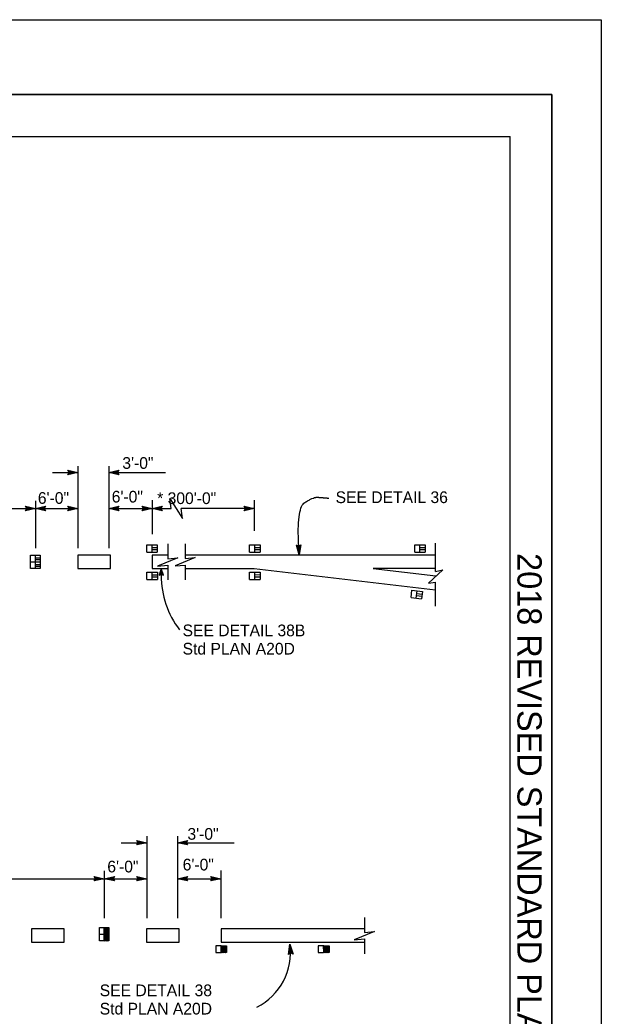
# Model space of a CAD drawing. Extents: x -894 to 866, y -476 to 714.
# Drawn here: x 519 to 866, y 118 to 714 of the extents above; entities that cross this region are included whole.
import ezdxf

# ---------------------------------------------------------------- set-up
doc = ezdxf.new("R2010")
doc.units = 0
for name, color, linetype in [('10 Sheet Format', 7, 'Continuous'), ('56 Stage 3 Anno', 7, 'Continuous'), ('60 Nongeo Data', 7, 'Continuous')]:
    doc.layers.add(name, color=color, linetype=linetype)

msp = doc.modelspace()

# ---------------------------------------------------------------- linework, layer by layer
at = {"layer": '10 Sheet Format'}
for p, q in [((-863.42, 668.96), (836.57, 668.96)), ((836.57, 668.96), (836.57, -431.04)), ((-813.45, 643.94), (811.55, 643.94)), ((811.55, -406.05), (811.55, 643.94)), ((527.94, 421.55), (533.94, 422.88)), ((533.94, 422.88), (533.14, 421.55)), ((533.94, 422.88), (533.94, 422.88)), ((533.94, 420.21), (527.94, 421.55)), ((527.94, 421.55), (527.94, 421.55)), ((533.72, 420.56), (529.31, 421.55)), ((529.33, 421.55), (533.7, 422.52)), ((530.7, 421.55), (533.52, 422.17)), ((533.48, 420.92), (530.7, 421.55)), ((532.08, 421.55), (533.29, 421.81)), ((533.31, 421.27), (532.08, 421.55)), ((533.14, 421.55), (533.94, 420.21)), ((533.94, 420.21), (533.94, 420.21))]:
    msp.add_line(p, q, dxfattribs=at)
for points in [[(-894.04, 713.56), (865.95, 713.56), (865.95, -476.44), (-894.04, -476.44)], [(-863.42, -431.04), (836.57, -431.04), (836.57, 668.96), (-863.42, 668.96)]]:
    msp.add_lwpolyline(points, close=True, dxfattribs=at)
at = {"layer": '56 Stage 3 Anno'}
for p, q in [((553.28, 446.94), (553.28, 397.95)), ((571.62, 446.94), (571.62, 397.95)), ((537.97, 443.06), (553.28, 443.06)), ((546.11, 443.06), (553.28, 443.06)), ((548.08, 443.06), (547.28, 444.4)), ((547.28, 444.4), (547.28, 444.4)), ((547.28, 444.4), (553.28, 443.06)), ((553.28, 443.06), (547.28, 441.73)), ((547.28, 441.73), (548.08, 443.06)), ((547.28, 441.73), (547.28, 441.73)), ((547.5, 444.05), (551.9, 443.06)), ((551.89, 443.06), (547.51, 442.09)), ((550.52, 443.07), (547.69, 442.44)), ((547.73, 443.69), (550.52, 443.07)), ((547.91, 443.34), (549.14, 443.07)), ((549.14, 443.07), (547.93, 442.8)), ((553.28, 443.06), (553.28, 443.06)), ((571.62, 443.06), (577.62, 444.39)), ((577.62, 441.72), (571.62, 443.06)), ((571.62, 443.06), (571.62, 443.06)), ((571.62, 443.06), (605.54, 443.06)), ((577.41, 442.08), (573, 443.06)), ((573.01, 443.07), (577.39, 444.03)), ((574.39, 443.06), (577.21, 443.69)), ((577.17, 442.44), (574.39, 443.06)), ((575.77, 443.06), (576.98, 443.33)), ((577, 442.79), (575.77, 443.06)), ((577.62, 444.39), (576.82, 443.06)), ((576.82, 443.06), (577.62, 441.72)), ((577.62, 444.39), (577.62, 444.39)), ((577.62, 441.72), (577.62, 441.72)), ((522.74, 421.55), (521.94, 422.89)), ((521.94, 422.89), (521.94, 422.89)), ((521.94, 422.89), (527.94, 421.55)), ((527.89, 426.16), (527.89, 397.95)), ((548.08, 421.55), (547.28, 422.89)), ((547.28, 422.89), (547.28, 422.89)), ((547.28, 422.89), (553.28, 421.55)), ((571.62, 421.55), (577.62, 422.88)), ((577.62, 422.88), (576.82, 421.55)), ((577.62, 422.88), (577.62, 422.88)), ((592.44, 421.55), (591.64, 422.89)), ((591.64, 422.89), (591.64, 422.89)), ((591.64, 422.89), (597.64, 421.55)), ((597.64, 426.48), (597.64, 406.23)), ((597.64, 421.55), (603.64, 422.88)), ((603.64, 422.88), (602.84, 421.55)), ((603.64, 422.88), (603.64, 422.88)), ((653.41, 421.55), (652.61, 422.89)), ((652.61, 422.89), (652.61, 422.89)), ((652.61, 422.89), (658.61, 421.55)), ((658.61, 426.48), (658.61, 408.23)), ((409.12, 421.55), (527.94, 421.55)), ((527.94, 421.55), (521.93, 420.22)), ((521.94, 420.22), (522.74, 421.55)), ((521.94, 420.22), (521.94, 420.22)), ((522.15, 422.53), (526.56, 421.55)), ((526.54, 421.54), (522.17, 420.58)), ((525.17, 421.55), (522.35, 420.92)), ((522.39, 422.17), (525.17, 421.55)), ((522.56, 421.83), (523.79, 421.55)), ((523.79, 421.55), (522.58, 421.28)), ((527.94, 421.55), (527.94, 421.55)), ((527.94, 421.55), (553.28, 421.55)), ((546.11, 421.55), (553.28, 421.55)), ((553.28, 421.55), (547.28, 420.22)), ((547.28, 420.22), (548.08, 421.55)), ((547.28, 420.22), (547.28, 420.22)), ((547.5, 422.53), (551.9, 421.55)), ((551.89, 421.54), (547.51, 420.58)), ((550.52, 421.55), (547.69, 420.92)), ((547.73, 422.17), (550.52, 421.55)), ((547.91, 421.83), (549.14, 421.55)), ((549.14, 421.55), (547.93, 421.28)), ((553.28, 421.55), (553.28, 421.55)), ((571.62, 421.55), (597.64, 421.55)), ((577.62, 420.21), (571.62, 421.55)), ((571.62, 421.55), (571.62, 421.55)), ((577.41, 420.56), (573, 421.55)), ((573.01, 421.55), (577.39, 422.52)), ((574.39, 421.55), (577.21, 422.17)), ((577.17, 420.92), (574.39, 421.55)), ((575.77, 421.55), (576.98, 421.81)), ((577, 421.27), (575.77, 421.55)), ((576.82, 421.55), (577.62, 420.21)), ((577.62, 420.21), (577.62, 420.21)), ((590.82, 421.55), (597.64, 421.55)), ((597.64, 421.55), (591.64, 420.22)), ((591.64, 420.22), (592.44, 421.55)), ((591.64, 420.22), (591.64, 420.22)), ((591.86, 422.53), (596.26, 421.55)), ((596.25, 421.54), (591.88, 420.58)), ((594.88, 421.55), (592.05, 420.92)), ((592.09, 422.17), (594.88, 421.55)), ((592.27, 421.83), (593.5, 421.55)), ((593.5, 421.55), (592.29, 421.28)), ((603.64, 420.21), (597.64, 421.55)), ((597.64, 421.55), (597.64, 421.55)), ((597.64, 421.55), (608.92, 421.55)), ((597.64, 421.55), (597.64, 421.55)), ((603.42, 420.56), (599.02, 421.55)), ((599.03, 421.55), (603.41, 422.52)), ((600.4, 421.55), (603.23, 422.17)), ((603.19, 420.92), (600.4, 421.55)), ((601.78, 421.55), (602.99, 421.81)), ((603.01, 421.27), (601.78, 421.55)), ((602.84, 421.55), (603.64, 420.21)), ((603.64, 420.21), (603.64, 420.21)), ((658.6, 421.49), (614.93, 421.53)), ((658.61, 421.55), (652.61, 420.22)), ((652.61, 420.22), (653.41, 421.55)), ((652.61, 420.22), (652.61, 420.22)), ((652.82, 422.53), (657.23, 421.55)), ((657.21, 421.54), (652.84, 420.58)), ((655.84, 421.55), (653.02, 420.92)), ((653.06, 422.17), (655.84, 421.55)), ((653.23, 421.83), (654.46, 421.55)), ((654.46, 421.55), (653.25, 421.28)), ((658.61, 421.55), (658.61, 421.55)), ((603.06, 385.62), (601.79, 381.68)), ((601.79, 381.68), (603.11, 382.21)), ((601.79, 381.68), (601.79, 381.68)), ((603.07, 384.71), (602.15, 381.84)), ((603.09, 383.81), (602.49, 381.95)), ((603.11, 382.91), (602.85, 382.11)), ((604.46, 381.7), (603.06, 385.62)), ((603.06, 385.62), (603.06, 385.62)), ((604.1, 381.84), (603.07, 384.72)), ((603.74, 381.99), (603.09, 383.81)), ((603.39, 382.1), (603.11, 382.91)), ((603.11, 382.21), (604.46, 381.7)), ((604.46, 381.7), (604.46, 381.7)), ((579.05, 221.82), (594.36, 221.82)), ((587.19, 221.82), (594.36, 221.82)), ((589.16, 221.82), (588.36, 223.16)), ((588.36, 223.16), (588.36, 223.16)), ((588.36, 223.16), (594.36, 221.82)), ((594.36, 221.82), (588.36, 220.49)), ((588.36, 220.49), (589.16, 221.82)), ((588.36, 220.49), (588.36, 220.49)), ((588.57, 222.8), (592.98, 221.82)), ((592.97, 221.81), (588.59, 220.85)), ((591.6, 221.82), (588.77, 221.19)), ((588.81, 222.44), (591.6, 221.82)), ((588.98, 222.1), (590.21, 221.82)), ((590.21, 221.82), (589.01, 221.55)), ((594.36, 225.7), (594.36, 176.71)), ((594.36, 221.82), (594.36, 221.82)), ((612.7, 225.7), (612.7, 176.71)), ((612.7, 221.82), (618.7, 223.15)), ((618.7, 220.48), (612.7, 221.82)), ((612.7, 221.82), (612.7, 221.82)), ((612.7, 221.82), (646.62, 221.82)), ((618.49, 220.83), (614.08, 221.82)), ((614.09, 221.82), (618.47, 222.79)), ((615.47, 221.82), (618.29, 222.44)), ((618.25, 221.19), (615.47, 221.82)), ((616.85, 221.82), (618.06, 222.08)), ((618.08, 221.54), (616.85, 221.82)), ((618.7, 223.15), (617.9, 221.82)), ((617.9, 221.82), (618.7, 220.48)), ((618.7, 223.15), (618.7, 223.15)), ((618.7, 220.48), (618.7, 220.48)), ((568.97, 204.92), (568.97, 176.71)), ((638.72, 205.23), (638.72, 176.71)), ((450.2, 200.3), (569.01, 200.3)), ((563.81, 200.3), (563.01, 201.64)), ((563.01, 201.64), (563.01, 201.64)), ((563.01, 201.64), (569.01, 200.3)), ((569.01, 200.3), (563.01, 198.97)), ((563.01, 198.97), (563.81, 200.3)), ((563.01, 198.97), (563.01, 198.97)), ((563.23, 201.29), (567.63, 200.3)), ((567.62, 200.3), (563.25, 199.33)), ((566.25, 200.31), (563.43, 199.68)), ((563.46, 200.93), (566.25, 200.31)), ((563.64, 200.58), (564.87, 200.31)), ((564.87, 200.31), (563.66, 200.04)), ((569.01, 200.3), (575.01, 201.63)), ((569.01, 200.3), (569.01, 200.3)), ((569.01, 200.3), (594.36, 200.3)), ((575.01, 198.96), (569.01, 200.3)), ((569.01, 200.3), (569.01, 200.3)), ((574.8, 199.32), (570.39, 200.3)), ((570.4, 200.31), (574.78, 201.27)), ((571.78, 200.3), (574.6, 200.93)), ((574.56, 199.68), (571.78, 200.3)), ((573.16, 200.3), (574.37, 200.57)), ((574.39, 200.03), (573.16, 200.3)), ((575.01, 201.63), (574.21, 200.3)), ((574.21, 200.3), (575.01, 198.96)), ((575.01, 201.63), (575.01, 201.63)), ((575.01, 198.96), (575.01, 198.96)), ((587.19, 200.3), (594.36, 200.3)), ((589.16, 200.3), (588.36, 201.64)), ((588.36, 201.64), (588.36, 201.64)), ((588.36, 201.64), (594.36, 200.3)), ((594.36, 200.3), (588.36, 198.97)), ((588.36, 198.97), (589.16, 200.3)), ((588.36, 198.97), (588.36, 198.97)), ((588.57, 201.29), (592.98, 200.3)), ((592.97, 200.3), (588.59, 199.33)), ((591.6, 200.31), (588.77, 199.68)), ((588.81, 200.93), (591.6, 200.31)), ((588.98, 200.58), (590.21, 200.31)), ((590.21, 200.31), (589.01, 200.04)), ((594.36, 200.3), (594.36, 200.3)), ((612.7, 200.3), (618.7, 201.63)), ((618.7, 198.96), (612.7, 200.3)), ((612.7, 200.3), (612.7, 200.3)), ((612.7, 200.3), (638.72, 200.3)), ((618.49, 199.32), (614.08, 200.3)), ((614.09, 200.31), (618.47, 201.27)), ((615.47, 200.3), (618.29, 200.93)), ((618.25, 199.68), (615.47, 200.3)), ((616.85, 200.3), (618.06, 200.57)), ((618.08, 200.03), (616.85, 200.3)), ((618.7, 201.63), (617.9, 200.3)), ((617.9, 200.3), (618.7, 198.96)), ((618.7, 201.63), (618.7, 201.63)), ((618.7, 198.96), (618.7, 198.96)), ((631.9, 200.3), (638.72, 200.3)), ((633.52, 200.3), (632.72, 201.64)), ((632.72, 201.64), (632.72, 201.64)), ((632.72, 201.64), (638.72, 200.3)), ((638.72, 200.3), (632.72, 198.97)), ((632.72, 198.97), (633.52, 200.3)), ((632.72, 198.97), (632.72, 198.97)), ((632.94, 201.29), (637.34, 200.3)), ((637.33, 200.3), (632.95, 199.33)), ((635.96, 200.31), (633.13, 199.68)), ((633.17, 200.93), (635.96, 200.31)), ((633.35, 200.58), (634.58, 200.31)), ((634.58, 200.31), (633.37, 200.04)), ((638.72, 200.3), (638.72, 200.3)), ((679.15, 155.02), (679.92, 161.12)), ((679.92, 161.12), (679.92, 161.12)), ((679.92, 161.12), (681.81, 155.27)), ((680.41, 155.94), (679.15, 155.02)), ((679.15, 155.02), (679.15, 155.02)), ((679.49, 155.27), (680.05, 159.74)), ((679.82, 155.53), (680.18, 158.37)), ((680.06, 159.73), (681.43, 155.47)), ((680.15, 155.74), (680.31, 156.99)), ((680.18, 158.37), (681.07, 155.61)), ((680.31, 156.99), (680.69, 155.81)), ((681.81, 155.27), (680.41, 155.94)), ((681.81, 155.27), (681.81, 155.27))]:
    msp.add_line(p, q, dxfattribs=at)
msp.add_lwpolyline([(608.92, 421.55), (608.18, 427.52), (615.68, 415.52), (614.93, 421.53)], dxfattribs=at)
msp.add_lwpolyline([(686.43, 399.79), (685.53, 393.8), (683.8, 399.6), (684.17, 399.41), (685.43, 395.17), (686.09, 399.55), (685.76, 399.32), (685.34, 396.51), (684.53, 399.23), (684.89, 399.05), (685.24, 397.87), (685.43, 399.09), (685.17, 398.91), (683.8, 399.6), (685.17, 398.91)], close=True, dxfattribs=at)
for centre, radius, start, end in [((655.74, 381.18), 52.68, 179.72394, 217.57519), ((643.4, 156.23), 36.85, 297.14099, 7.6238)]:
    msp.add_arc(centre, radius, start, end, dxfattribs=at)
msp.add_open_spline([(685.53, 393.8), (683.53, 421.8), (694.03, 428.4), (698.44, 428.18), (703.23, 427.73)], degree=2, dxfattribs=at)
at = {"layer": '60 Nongeo Data'}
for p, q in [((594.46, 395.39), (594.45, 399.79)), ((594.45, 399.79), (600.7, 399.79)), ((597.58, 395.42), (597.57, 399.79)), ((600.7, 399.79), (600.7, 395.4)), ((606.9, 400.51), (606.9, 391.57)), ((617.36, 400.51), (617.36, 391.7)), ((655.83, 399.82), (662.08, 399.83)), ((655.84, 395.43), (655.83, 399.82)), ((658.96, 395.45), (658.95, 399.82)), ((662.08, 399.83), (662.09, 395.43)), ((754.58, 399.82), (760.83, 399.83)), ((754.59, 395.43), (754.58, 399.82)), ((757.71, 395.45), (757.7, 399.82)), ((760.83, 399.83), (760.84, 395.43)), ((767.01, 383.99), (767.01, 400.83)), ((524.98, 385.63), (524.98, 393.62)), ((524.98, 393.62), (530.66, 393.62)), ((527.82, 389.64), (527.82, 393.62)), ((530.66, 393.62), (530.66, 385.63)), ((572.72, 393.62), (553.11, 393.62)), ((553.11, 393.62), (553.11, 385.62)), ((572.72, 385.62), (572.72, 393.62)), ((594.46, 395.39), (600.7, 395.4)), ((597.57, 398.2), (600.7, 398.21)), ((597.58, 396.98), (600.7, 396.99)), ((597.7, 393.62), (597.7, 385.62)), ((606.9, 393.62), (597.7, 393.62)), ((767.01, 393.62), (617.36, 393.62)), ((655.84, 395.43), (662.09, 395.43)), ((658.96, 398.24), (662.08, 398.24)), ((658.96, 397.02), (662.08, 397.02)), ((754.59, 395.43), (760.84, 395.43)), ((757.71, 398.24), (760.83, 398.24)), ((757.71, 397.02), (760.83, 397.02)), ((524.98, 389.62), (530.66, 389.62)), ((527.82, 392.17), (530.66, 392.17)), ((527.82, 391.06), (530.66, 391.06)), ((527.82, 385.63), (527.82, 389.64)), ((527.82, 388.18), (530.66, 388.18)), ((527.82, 387.07), (530.66, 387.07)), ((606.89, 387.63), (606.89, 378.83)), ((617.35, 387.77), (617.35, 378.83)), ((527.83, 385.63), (524.98, 385.63)), ((530.66, 385.63), (527.85, 385.63)), ((553.11, 385.62), (572.72, 385.62)), ((594.5, 383.59), (600.75, 383.6)), ((594.51, 379.2), (594.5, 383.59)), ((597.63, 379.22), (597.62, 383.6)), ((597.63, 382.01), (600.75, 382.01)), ((597.7, 385.62), (606.89, 385.62)), ((600.75, 383.6), (600.76, 379.21)), ((617.35, 385.62), (658.65, 385.62)), ((655.86, 379.21), (655.85, 383.6)), ((655.85, 383.6), (662.1, 383.6)), ((658.65, 385.62), (767.01, 372.98)), ((658.98, 379.23), (658.98, 383.6)), ((658.98, 382.01), (662.1, 382.02)), ((662.1, 383.6), (662.11, 379.21)), ((729.81, 385.63), (767.27, 381.26)), ((767.01, 385.62), (729.81, 385.62)), ((594.51, 379.2), (600.76, 379.21)), ((597.63, 380.79), (600.75, 380.79)), ((655.86, 379.21), (662.11, 379.21)), ((658.98, 380.8), (662.11, 380.8)), ((767.01, 363.18), (767.01, 377.51)), ((752.39, 368.4), (752.92, 372.77)), ((752.92, 372.77), (759.12, 372)), ((755.49, 368.04), (756.02, 372.38)), ((755.68, 369.6), (758.78, 369.22)), ((755.83, 370.81), (758.93, 370.43)), ((759.12, 372), (758.59, 367.64)), ((752.39, 368.4), (758.59, 367.64)), ((724.47, 177.17), (724.47, 168.23)), ((545.11, 170.28), (525.49, 170.28)), ((525.49, 170.28), (525.49, 162.29)), ((545.11, 162.29), (545.11, 170.28)), ((566.13, 163.2), (566.13, 171.19)), ((566.13, 171.19), (569, 171.19)), ((566.13, 167.2), (568.97, 167.2)), ((568.97, 163.2), (568.97, 171.19)), ((569, 171.19), (571.81, 171.19)), ((571.81, 171.19), (571.81, 163.2)), ((613.8, 170.28), (594.19, 170.28)), ((594.19, 170.28), (594.19, 162.29)), ((613.8, 162.29), (613.8, 170.28)), ((638.78, 170.28), (638.78, 162.29)), ((724.47, 170.28), (638.78, 170.28)), ((525.49, 162.29), (545.11, 162.29)), ((569, 163.2), (566.13, 163.2)), ((571.81, 163.2), (569.03, 163.2)), ((594.19, 162.29), (613.8, 162.29)), ((638.78, 162.29), (724.46, 162.29)), ((724.46, 164.3), (724.46, 155.49)), ((635.58, 160.26), (635.59, 156.16)), ((638.79, 160.26), (635.58, 160.26)), ((635.59, 156.16), (638.78, 156.16)), ((638.79, 156.16), (638.78, 160.26)), ((638.79, 160.26), (641.99, 160.26)), ((641.99, 156.17), (638.79, 156.16)), ((641.99, 160.26), (641.99, 156.17)), ((696.93, 160.26), (696.94, 156.17)), ((700.15, 160.26), (696.93, 160.26)), ((696.94, 156.17), (700.13, 156.17)), ((700.14, 156.17), (700.13, 160.26)), ((700.15, 160.26), (703.34, 160.27)), ((703.35, 156.17), (700.15, 156.17)), ((703.34, 160.27), (703.35, 156.17))]:
    msp.add_line(p, q, dxfattribs=at)
for points in [[(606.9, 391.57), (612.88, 392.06), (600.88, 387.14), (606.89, 387.63)], [(617.36, 391.7), (623.35, 392.19), (611.35, 387.27), (617.35, 387.77)], [(767.08, 383.99), (771.41, 384.9), (762.8, 377.02), (767.08, 377.51)], [(568.97, 169.54), (571.48, 171.19)], [(568.97, 170.01), (570.77, 171.19)], [(568.97, 170.47), (570.07, 171.19)], [(568.97, 170.93), (569.36, 171.19)], [(568.97, 169.08), (571.81, 170.94)], [(568.97, 168.61), (571.81, 170.48)], [(568.97, 168.15), (571.81, 170.01)], [(568.97, 167.69), (571.81, 169.55)], [(568.97, 167.22), (571.81, 169.09)], [(568.97, 166.76), (571.81, 168.62)], [(568.97, 166.29), (571.81, 168.16)], [(568.97, 165.83), (571.81, 167.69)], [(568.97, 165.37), (571.81, 167.23)], [(568.97, 164.9), (571.81, 166.77)], [(724.47, 168.23), (730.46, 168.72), (718.46, 163.8), (724.47, 164.3)], [(568.97, 164.44), (571.81, 166.3)], [(568.97, 163.98), (571.81, 165.84)], [(568.97, 163.51), (571.81, 165.38)], [(569.2, 163.2), (571.81, 164.91)], [(569.91, 163.2), (571.81, 164.45)], [(570.61, 163.2), (571.81, 163.98)], [(571.32, 163.2), (571.81, 163.52)], [(638.78, 159.81), (639.47, 160.26)], [(638.79, 158.42), (641.6, 160.26)], [(638.79, 158.88), (640.89, 160.26)], [(638.79, 159.34), (640.18, 160.26)], [(638.79, 157.95), (641.99, 160.05)], [(638.79, 157.49), (641.99, 159.59)], [(638.79, 157.03), (641.99, 159.13)], [(638.79, 156.56), (641.99, 158.66)], [(638.89, 156.16), (641.99, 158.2)], [(639.6, 156.16), (641.99, 157.74)], [(640.31, 156.17), (641.99, 157.27)], [(641.01, 156.17), (641.99, 156.81)], [(641.72, 156.17), (641.99, 156.35)], [(700.14, 158.42), (702.95, 160.26)], [(700.14, 158.88), (702.24, 160.26)], [(700.14, 159.35), (701.53, 160.26)], [(700.14, 159.81), (700.83, 160.26)], [(700.14, 157.96), (703.34, 160.06)], [(700.14, 157.49), (703.34, 159.59)], [(700.14, 157.03), (703.34, 159.13)], [(700.14, 156.57), (703.34, 158.67)], [(700.24, 156.17), (703.34, 158.2)], [(700.95, 156.17), (703.34, 157.74)], [(701.66, 156.17), (703.34, 157.28)], [(702.36, 156.17), (703.34, 156.81)], [(703.07, 156.17), (703.35, 156.35)]]:
    msp.add_lwpolyline(points, dxfattribs=at)

# ---------------------------------------------------------------- texts
at = {"layer": '10 Sheet Format'}
for s, p in [('3\'-0"', (579.78, 445.26)), ('6\'-0" ', (529.3, 424.35)), ('6\'-0" ', (573.45, 425.12)), ('* 300\'-0"', (600.61, 424.22)), ('SEE DETAIL 36', (707.28, 424.8)), ('SEE DETAIL 38B', (615.81, 345.21)), ('Std PLAN A20D', (615.81, 334.27)), ('3\'-0"', (618.7, 223.59)), ('6\'-0" ', (570.81, 204.07)), ('6\'-0" ', (615.86, 205.24)), ('SEE DETAIL 38', (566.28, 130.08)), ('Std PLAN A20D', (566.28, 119.14))]:
    msp.add_text(s, height=7, dxfattribs=at).set_placement(p)
at = {"layer": '60 Nongeo Data'}
msp.add_text('2018 REVISED STANDARD PLAN RSP A20C', height=14.5, rotation=270, dxfattribs=at).set_placement((815.95, 394.9))

doc.saveas('drawing.dxf')
